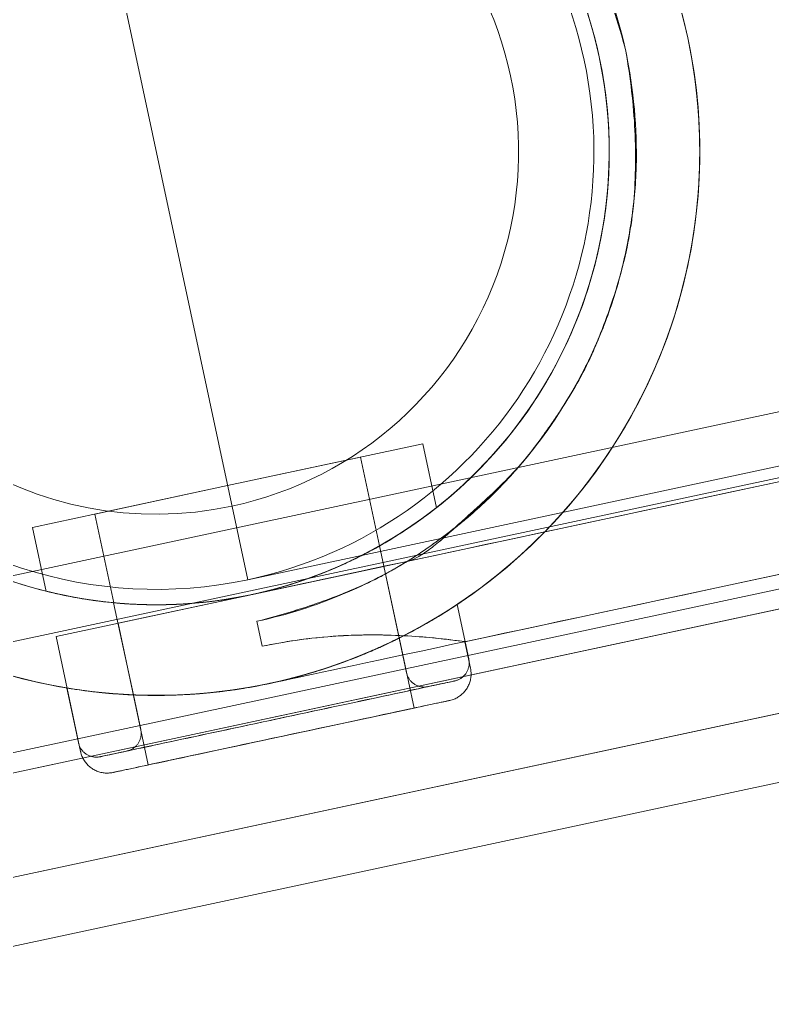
# Model space of a CAD drawing. Header units: metres. Extents: x 1753726 to 1755216, y 5920592 to 5921703.
# Drawn here: x 1754602.6788 to 1754602.7204, y 5921260.8697 to 5921260.9246 of the extents above; entities that cross this region are included whole.
import ezdxf

# ---------------------------------------------------------------- set-up
doc = ezdxf.new("R2010")
doc.units = ezdxf.units.M
doc.linetypes.add('HIDDEN2', pattern=[4.7625, 3.175, -1.5875])
for name, color, linetype, lineweight in [('A-FLOR-____-OTLN', 9, 'Continuous', 9), ('A-FLOR-HRAL-OTLN', 2, 'Continuous', 9), ('A-WALL-____-OTLN', 2, 'Continuous', 9), ('P-PIPE-____-OTLN', 6, 'HIDDEN2', 18), ('S-BEAM-____-OTLN', 7, 'Continuous', 9), ('S-FNDN-____-OTLN', 7, 'Continuous', 9)]:
    doc.layers.add(name, color=color, linetype=linetype, lineweight=lineweight)

# ---------------------------------------------------------------- blocks, each defined once
blk = doc.blocks.new('308492-ARUP-TUTB-MOD-0001_rvt-1-X-ARUP-GL-HERNE_BAY_ALIGNMENT')
at = {"layer": 'P-PIPE-____-OTLN'}
for major_axis, start_param, end_param in [((-0.219919, 1.026711), 1.612406, 4.753999), ((-0.27228, 1.271166), 3.141593, 4.712389)]:
    blk.add_ellipse((1754602.607522, 5921260.86782), major_axis=major_axis, ratio=0.008918, start_param=start_param, end_param=end_param, dxfattribs=at)
blk = doc.blocks.new('308492-ARUP-STTW-MOD-0400_rvt-1-X-ARUP-GL-HERNE_BAY_ALIGNMENT')
at = {"layer": 'A-FLOR-____-OTLN'}
blk.add_arc((1754604.816989, 5921261.341365), 3.35, 180, 0, dxfattribs=at)
blk.add_arc((1754604.816989, 5921261.341365), 3.35, 180, 0, dxfattribs=at)
at = {"layer": 'S-BEAM-____-OTLN'}
for radius in [3.38, 3.38, 3.08, 3.08]:
    blk.add_arc((1754604.816989, 5921261.341365), radius, 180, 0, dxfattribs=at)
at = {"layer": 'S-FNDN-____-OTLN'}
for radius, start, end in [(4.2, 8.249316, 188.249316), (4.2, 8.249316, 188.249316), (3.2, 8.249316, 188.249316), (3.2, 8.249316, 188.249316), (4.2, 188.249316, 8.249316), (4.2, 188.249316, 8.249316), (3.2, 188.249316, 8.249316), (3.2, 188.249316, 8.249316)]:
    blk.add_arc((1754604.816989, 5921261.341365), radius, start, end, dxfattribs=at)
blk = doc.blocks.new('MH04 BENCHING - MH04 BENCHING-4536281-X-ARUP-GL-HERNE_BAY_ALIGNMENT')
at = {"layer": 'A-FLOR-____-OTLN'}
blk.add_arc((170.132207, 144.83201), 2.25, 180, 0, dxfattribs=at)
blk = doc.blocks.new('Railing - CB10-TopMount-Start-4761674-X-ARUP-GL-HERNE_BAY_ALIGNMENT')
at = {"layer": 'A-FLOR-HRAL-OTLN'}
for p, q in [((-0.0375, 0.063), (-0.0375, -0.063)), ((-0.0375, -0.063), (-0.0375, 0.063)), ((-0.025, 0.011), (-0.031499, 0.011)), ((-0.027911, 0.011016), (-0.030979, 0.011016)), ((-0.025, -0.008789), (-0.025, 0.011)), ((-0.025, -0.008789), (-0.025, 0.011)), ((-0.018843, 0.011016), (-0.022452, 0.011016)), ((-0.018843, 0), (-0.018843, 0.011016)), ((-0.025, 0.0075), (-0.032995, 0.0075)), ((-0.032995, 0.0075), (-0.032995, -0.0075)), ((-0.032995, 0.0075), (-0.032995, -0.0075)), ((-0.02905, 0.0075), (-0.031006, 0.0075)), ((-0.023848, 0.0075), (-0.029047, 0.0075)), ((-0.025, -0.0075), (-0.025, 0.0075)), ((-0.025, -0.0075), (-0.025, 0.0075)), ((-0.018843, 0.0075), (-0.023852, 0.0075)), ((-0.018843, 0), (-0.018843, 0.0075)), ((-0.018843, -0.0075), (-0.018843, 0)), ((-0.018843, -0.011016), (-0.018843, 0)), ((-0.027911, -0.00001), (-0.0265, -0.00001)), ((-0.027911, -0.00001), (-0.0265, -0.00001)), ((-0.0265, -0.00001), (-0.027911, -0.00001)), ((-0.027911, -0.00001), (-0.0265, -0.00001)), ((-0.032995, -0.0075), (-0.03, -0.0075)), ((-0.031006, -0.0075), (-0.02905, -0.0075)), ((-0.03, -0.0075), (-0.025417, -0.0075)), ((-0.029047, -0.0075), (-0.023848, -0.0075)), ((-0.025417, -0.0075), (-0.025, -0.0075)), ((-0.023852, -0.0075), (-0.018843, -0.0075)), ((-0.025, -0.008789), (-0.025, -0.055003)), ((-0.031499, -0.011), (-0.03, -0.011)), ((-0.030979, -0.011016), (-0.027911, -0.011016)), ((-0.03, -0.011), (-0.03, -0.051503)), ((-0.022452, -0.011016), (-0.018843, -0.011016))]:
    blk.add_line(p, q, dxfattribs=at)
at = {"layer": 'A-FLOR-HRAL-OTLN', "flags": 128}
for points in [[(-0.026459, 0.01414), (-0.027003, 0.01307), (-0.027504, 0.01198), (-0.027961, 0.010871), (-0.028374, 0.009744), (-0.02874, 0.008601), (-0.029061, 0.007445), (-0.029336, 0.006277), (-0.029563, 0.005099), (-0.029744, 0.003913), (-0.029876, 0.00272), (-0.029961, 0.001523), (-0.029998, 0.000324), (-0.029987, -0.000876), (-0.029928, -0.002074), (-0.029821, -0.00327), (-0.029667, -0.00446), (-0.029465, -0.005642), (-0.029215, -0.006816), (-0.028919, -0.007979), (-0.028577, -0.009129), (-0.028189, -0.010264), (-0.027756, -0.011384), (-0.027279, -0.012484), (-0.026758, -0.013565), (-0.026194, -0.014624), (-0.025588, -0.01566), (-0.024942, -0.016671), (-0.024255, -0.017655), (-0.023529, -0.018611), (-0.022766, -0.019537), (-0.021967, -0.020432), (-0.021132, -0.021294), (-0.020264, -0.022122), (-0.019363, -0.022914), (-0.018431, -0.02367), (-0.01747, -0.024389), (-0.016481, -0.025068), (-0.015465, -0.025707), (-0.014425, -0.026305), (-0.013361, -0.02686), (-0.012276, -0.027373), (-0.011172, -0.027842), (-0.01005, -0.028267), (-0.008911, -0.028646), (-0.007759, -0.028979), (-0.006594, -0.029266), (-0.005418, -0.029507), (-0.004234, -0.0297), (-0.003043, -0.029845), (-0.001847, -0.029943), (-0.000648, -0.029993), (0, -0.03)], [(-0.026459, 0.01414), (-0.027003, 0.01307), (-0.027504, 0.01198), (-0.027961, 0.010871), (-0.028374, 0.009744), (-0.02874, 0.008601), (-0.029061, 0.007445), (-0.029336, 0.006277), (-0.029563, 0.005099), (-0.029744, 0.003913), (-0.029876, 0.00272), (-0.029961, 0.001523), (-0.029998, 0.000324), (-0.029987, -0.000876), (-0.029928, -0.002074), (-0.029821, -0.00327), (-0.029667, -0.00446), (-0.029465, -0.005642), (-0.029215, -0.006816), (-0.028919, -0.007979), (-0.028577, -0.009129), (-0.028189, -0.010264), (-0.027756, -0.011384), (-0.027279, -0.012484), (-0.026758, -0.013565), (-0.026194, -0.014624), (-0.025588, -0.01566), (-0.024942, -0.016671), (-0.024255, -0.017655), (-0.023529, -0.018611), (-0.022766, -0.019537), (-0.021967, -0.020432), (-0.021132, -0.021294), (-0.020264, -0.022122), (-0.019363, -0.022914), (-0.018431, -0.02367), (-0.01747, -0.024389), (-0.016481, -0.025068), (-0.015465, -0.025707), (-0.014425, -0.026305), (-0.013361, -0.02686), (-0.012276, -0.027373), (-0.011172, -0.027842), (-0.01005, -0.028267), (-0.008911, -0.028646), (-0.007759, -0.028979), (-0.006594, -0.029266), (-0.005418, -0.029507), (-0.004234, -0.0297), (-0.003043, -0.029845), (-0.001847, -0.029943), (-0.000648, -0.029993), (0, -0.03)], [(0, -0.03), (-0.0012, -0.029976), (-0.002397, -0.029904), (-0.003591, -0.029784), (-0.00478, -0.029617), (-0.00596, -0.029402), (-0.007131, -0.02914), (-0.008291, -0.028832), (-0.009437, -0.028477), (-0.010568, -0.028077), (-0.011683, -0.027632), (-0.012778, -0.027143), (-0.013853, -0.02661), (-0.014906, -0.026035), (-0.015936, -0.025418), (-0.016939, -0.02476), (-0.017916, -0.024063), (-0.018864, -0.023327), (-0.019782, -0.022554), (-0.020668, -0.021745), (-0.021521, -0.020901), (-0.022339, -0.020024), (-0.023122, -0.019115), (-0.023868, -0.018175), (-0.024576, -0.017206), (-0.025244, -0.016209), (-0.025872, -0.015187), (-0.026459, -0.01414), (-0.027003, -0.01307), (-0.027504, -0.01198), (-0.027961, -0.010871), (-0.028374, -0.009744), (-0.02874, -0.008601), (-0.029061, -0.007445), (-0.029336, -0.006277), (-0.029563, -0.005099), (-0.029744, -0.003913), (-0.029876, -0.00272), (-0.029961, -0.001523), (-0.029998, -0.000324), (-0.029987, 0.000876), (-0.029928, 0.002074), (-0.029821, 0.00327), (-0.029667, 0.00446), (-0.029465, 0.005642), (-0.029215, 0.006816), (-0.028919, 0.007979), (-0.028577, 0.009129), (-0.028189, 0.010264), (-0.027756, 0.011384), (-0.027279, 0.012484), (-0.026758, 0.013565)], [(0, -0.03), (0.0012, -0.029976)], [(0, -0.03), (0.0012, -0.029976)], [(0.001847, -0.029943), (0.000648, -0.029993), (0, -0.03)], [(0, -0.025), (-0.001, -0.02498), (-0.001998, -0.02492), (-0.002993, -0.02482), (-0.003983, -0.024681), (-0.004967, -0.024502), (-0.005943, -0.024283), (-0.006909, -0.024026), (-0.007864, -0.023731), (-0.008807, -0.023397), (-0.009735, -0.023027), (-0.010648, -0.022619), (-0.011544, -0.022175), (-0.012422, -0.021695), (-0.01328, -0.021181), (-0.014116, -0.020633), (-0.01493, -0.020052), (-0.01572, -0.019439), (-0.016485, -0.018795), (-0.017223, -0.018121), (-0.017934, -0.017418), (-0.018616, -0.016687), (-0.019268, -0.015929), (-0.01989, -0.015146), (-0.02048, -0.014338), (-0.021037, -0.013508), (-0.02156, -0.012656), (-0.022049, -0.011783), (-0.022503, -0.010892), (-0.02292, -0.009983), (-0.023301, -0.009059), (-0.023645, -0.00812), (-0.02395, -0.007168), (-0.024218, -0.006204), (-0.024447, -0.005231), (-0.024636, -0.004249), (-0.024786, -0.003261), (-0.024897, -0.002267), (-0.024968, -0.001269), (-0.024999, -0.00027), (-0.024989, 0.00073), (-0.02494, 0.001729), (-0.024851, 0.002725), (-0.024722, 0.003716), (-0.024554, 0.004702), (-0.024346, 0.00568), (-0.0241, 0.006649), (-0.023814, 0.007608), (-0.023491, 0.008554), (-0.02313, 0.009486), (-0.022732, 0.010404), (-0.022298, 0.011304), (-0.021828, 0.012187), (-0.021324, 0.01305)], [(-0.02156, 0.012656), (-0.022049, 0.011783), (-0.022503, 0.010892), (-0.02292, 0.009983), (-0.023301, 0.009059), (-0.023645, 0.00812), (-0.02395, 0.007168), (-0.024218, 0.006204), (-0.024447, 0.005231), (-0.024636, 0.004249), (-0.024786, 0.003261), (-0.024897, 0.002267), (-0.024968, 0.001269), (-0.024999, 0.00027), (-0.024989, -0.00073), (-0.02494, -0.001729), (-0.024851, -0.002725), (-0.024722, -0.003716), (-0.024554, -0.004702), (-0.024346, -0.00568), (-0.0241, -0.006649), (-0.023814, -0.007608), (-0.023491, -0.008554), (-0.02313, -0.009486), (-0.022732, -0.010404), (-0.022298, -0.011304), (-0.021828, -0.012187), (-0.021324, -0.01305), (-0.020785, -0.013892), (-0.020212, -0.014713), (-0.019608, -0.015509), (-0.018972, -0.016281), (-0.018306, -0.017026), (-0.01761, -0.017745), (-0.016887, -0.018435), (-0.016136, -0.019095), (-0.015359, -0.019725), (-0.014558, -0.020324), (-0.013734, -0.02089), (-0.012888, -0.021422), (-0.012021, -0.02192), (-0.011134, -0.022384), (-0.01023, -0.022811), (-0.00931, -0.023202), (-0.008375, -0.023556), (-0.007426, -0.023872), (-0.006465, -0.024149), (-0.005495, -0.024389), (-0.004515, -0.024589), (-0.003528, -0.02475), (-0.002535, -0.024871), (-0.001539, -0.024953), (-0.00054, -0.024994), (0, -0.025)], [(0, -0.025), (-0.001, -0.02498), (-0.001998, -0.02492), (-0.002993, -0.02482), (-0.003983, -0.024681), (-0.004967, -0.024502), (-0.005943, -0.024283), (-0.006909, -0.024026), (-0.007864, -0.023731), (-0.008807, -0.023397), (-0.009735, -0.023027), (-0.010648, -0.022619), (-0.011544, -0.022175), (-0.012422, -0.021695), (-0.01328, -0.021181), (-0.014116, -0.020633), (-0.01493, -0.020052), (-0.01572, -0.019439), (-0.016485, -0.018795), (-0.017223, -0.018121), (-0.017934, -0.017418), (-0.018616, -0.016687), (-0.019268, -0.015929), (-0.01989, -0.015146), (-0.02048, -0.014338), (-0.021037, -0.013508), (-0.02156, -0.012656), (-0.022049, -0.011783), (-0.022503, -0.010892), (-0.02292, -0.009983), (-0.023301, -0.009059), (-0.023645, -0.00812), (-0.02395, -0.007168), (-0.024218, -0.006204), (-0.024447, -0.005231), (-0.024636, -0.004249), (-0.024786, -0.003261), (-0.024897, -0.002267), (-0.024968, -0.001269), (-0.024999, -0.00027), (-0.024989, 0.00073), (-0.02494, 0.001729), (-0.024851, 0.002725), (-0.024722, 0.003716), (-0.024554, 0.004702), (-0.024346, 0.00568), (-0.0241, 0.006649), (-0.023814, 0.007608), (-0.023491, 0.008554), (-0.02313, 0.009486), (-0.022732, 0.010404), (-0.022298, 0.011304), (-0.021828, 0.012187), (-0.021324, 0.01305)], [(0.002535, -0.024871), (0.001539, -0.024953), (0.00054, -0.024994), (0, -0.025)], [(0, -0.025), (0.001, -0.02498), (0.001998, -0.02492), (0.002993, -0.02482)], [(0.002535, -0.024871), (0.001539, -0.024953), (0.00054, -0.024994), (0, -0.025)], [(-0.032995, 0.009504), (-0.032994, 0.009564), (-0.03299, 0.009624), (-0.032985, 0.009683), (-0.032976, 0.009742), (-0.032965, 0.009801), (-0.032952, 0.00986), (-0.032937, 0.009917), (-0.032919, 0.009975), (-0.032899, 0.010031), (-0.032877, 0.010087), (-0.032853, 0.010141), (-0.032826, 0.010195), (-0.032798, 0.010247), (-0.032767, 0.010299), (-0.032734, 0.010349), (-0.032699, 0.010397), (-0.032663, 0.010445), (-0.032624, 0.01049), (-0.032584, 0.010535), (-0.032542, 0.010577), (-0.032498, 0.010618), (-0.032452, 0.010657), (-0.032406, 0.010694), (-0.032357, 0.01073), (-0.032308, 0.010763), (-0.032257, 0.010794), (-0.032204, 0.010823), (-0.032151, 0.010851), (-0.032097, 0.010876), (-0.032041, 0.010898), (-0.031985, 0.010919), (-0.031928, 0.010937), (-0.031871, 0.010953), (-0.031812, 0.010967), (-0.031754, 0.010978), (-0.031694, 0.010987), (-0.031635, 0.010994), (-0.031575, 0.010998), (-0.031515, 0.011), (-0.031499, 0.011)], [(-0.032, 0.009996), (-0.031999, 0.010036), (-0.031997, 0.010077), (-0.031993, 0.010118), (-0.031987, 0.010158), (-0.03198, 0.010198), (-0.031971, 0.010238), (-0.03196, 0.010278), (-0.031948, 0.010317), (-0.031935, 0.010355), (-0.031919, 0.010393), (-0.031903, 0.01043), (-0.031885, 0.010467), (-0.031865, 0.010503), (-0.031844, 0.010538), (-0.031822, 0.010572), (-0.031798, 0.010605), (-0.031773, 0.010637), (-0.031747, 0.010669), (-0.031719, 0.010699), (-0.03169, 0.010728), (-0.031661, 0.010756), (-0.03163, 0.010782), (-0.031598, 0.010808), (-0.031565, 0.010832), (-0.031531, 0.010855), (-0.031496, 0.010876), (-0.03146, 0.010896), (-0.031424, 0.010914), (-0.031387, 0.010931), (-0.031349, 0.010947), (-0.031311, 0.010961), (-0.031272, 0.010974), (-0.031233, 0.010984), (-0.031193, 0.010994), (-0.031153, 0.011002), (-0.031112, 0.011008), (-0.031072, 0.011012), (-0.031031, 0.011015), (-0.03099, 0.011016)], [(-0.032, 0), (-0.032, 0.0004), (-0.032, 0.000799), (-0.032, 0.001197), (-0.032, 0.001592), (-0.032, 0.001986), (-0.032, 0.002376), (-0.032, 0.002762), (-0.032, 0.003144), (-0.032, 0.003521), (-0.032, 0.003892), (-0.032, 0.004258), (-0.032, 0.004616), (-0.032, 0.004967), (-0.032, 0.00531), (-0.032, 0.005644), (-0.032, 0.005969), (-0.032, 0.006285), (-0.032, 0.006591), (-0.032, 0.006886), (-0.032, 0.00717), (-0.032, 0.007443), (-0.032, 0.007704), (-0.032, 0.007952), (-0.032, 0.008188), (-0.032, 0.008411), (-0.032, 0.00862), (-0.032, 0.008816), (-0.032, 0.008997), (-0.032, 0.009164), (-0.032, 0.009316), (-0.032, 0.009454), (-0.032, 0.009576), (-0.032, 0.009683), (-0.032, 0.009774), (-0.032, 0.00985), (-0.032, 0.00991), (-0.032, 0.009954), (-0.032, 0.009983), (-0.032, 0.009995)], [(-0.032, 0.009988), (-0.032, 0.009964), (-0.032, 0.009924), (-0.032, 0.009868), (-0.032, 0.009796), (-0.032, 0.009709), (-0.032, 0.009606), (-0.032, 0.009488), (-0.032, 0.009355), (-0.032, 0.009207), (-0.032, 0.009044), (-0.032, 0.008866), (-0.032, 0.008674), (-0.032, 0.008469), (-0.032, 0.00825), (-0.032, 0.008017), (-0.032, 0.007772), (-0.032, 0.007515), (-0.032, 0.007245), (-0.032, 0.006964), (-0.032, 0.006672), (-0.032, 0.006369), (-0.032, 0.006056), (-0.032, 0.005733), (-0.032, 0.005401), (-0.032, 0.00506), (-0.032, 0.004711), (-0.032, 0.004355), (-0.032, 0.003992), (-0.032, 0.003622), (-0.032, 0.003247), (-0.032, 0.002866), (-0.032, 0.002481), (-0.032, 0.002091), (-0.032, 0.001699), (-0.032, 0.001304), (-0.032, 0.000906), (-0.032, 0.000508), (-0.032, 0.000108), (-0.032, 0)], [(-0.032995, -0.009496), (-0.032995, -0.009474), (-0.032995, -0.009436), (-0.032995, -0.009383), (-0.032995, -0.009315), (-0.032995, -0.009232), (-0.032995, -0.009134), (-0.032995, -0.009022), (-0.032995, -0.008895), (-0.032995, -0.008754), (-0.032995, -0.008599), (-0.032995, -0.00843), (-0.032995, -0.008248), (-0.032995, -0.008052), (-0.032995, -0.007844), (-0.032995, -0.007623), (-0.032995, -0.00739), (-0.032995, -0.007145), (-0.032995, -0.006889), (-0.032995, -0.006621), (-0.032995, -0.006344), (-0.032995, -0.006055), (-0.032995, -0.005758), (-0.032995, -0.005451), (-0.032995, -0.005135), (-0.032995, -0.004811), (-0.032995, -0.004479), (-0.032995, -0.004141), (-0.032995, -0.003795), (-0.032995, -0.003444), (-0.032995, -0.003087), (-0.032995, -0.002725), (-0.032995, -0.002359), (-0.032995, -0.001989), (-0.032995, -0.001615), (-0.032995, -0.00124), (-0.032995, -0.000862), (-0.032995, -0.000483), (-0.032995, -0.000103), (-0.032995, 0.000278), (-0.032995, 0.000657), (-0.032995, 0.001036), (-0.032995, 0.001413), (-0.032995, 0.001787), (-0.032995, 0.002159), (-0.032995, 0.002528), (-0.032995, 0.002892), (-0.032995, 0.003252), (-0.032995, 0.003606), (-0.032995, 0.003955), (-0.032995, 0.004297), (-0.032995, 0.004633), (-0.032995, 0.004961), (-0.032995, 0.005281), (-0.032995, 0.005593), (-0.032995, 0.005896), (-0.032995, 0.006189), (-0.032995, 0.006473), (-0.032995, 0.006746), (-0.032995, 0.007008), (-0.032995, 0.007259), (-0.032995, 0.007499), (-0.032995, 0.007726), (-0.032995, 0.007941), (-0.032995, 0.008144), (-0.032995, 0.008333), (-0.032995, 0.008509), (-0.032995, 0.008672), (-0.032995, 0.00882), (-0.032995, 0.008955), (-0.032995, 0.009075), (-0.032995, 0.009181), (-0.032995, 0.009272), (-0.032995, 0.009348), (-0.032995, 0.009409), (-0.032995, 0.009455), (-0.032995, 0.009486), (-0.032995, 0.009502)], [(-0.032995, 0.009496), (-0.032995, 0.009474), (-0.032995, 0.009436), (-0.032995, 0.009383), (-0.032995, 0.009315), (-0.032995, 0.009232), (-0.032995, 0.009134), (-0.032995, 0.009022), (-0.032995, 0.008895), (-0.032995, 0.008754), (-0.032995, 0.008599), (-0.032995, 0.00843), (-0.032995, 0.008248), (-0.032995, 0.008052), (-0.032995, 0.007844), (-0.032995, 0.007623), (-0.032995, 0.00739), (-0.032995, 0.007145), (-0.032995, 0.006889), (-0.032995, 0.006621), (-0.032995, 0.006344), (-0.032995, 0.006055), (-0.032995, 0.005758), (-0.032995, 0.005451), (-0.032995, 0.005135), (-0.032995, 0.004811), (-0.032995, 0.004479), (-0.032995, 0.004141), (-0.032995, 0.003795), (-0.032995, 0.003444), (-0.032995, 0.003087), (-0.032995, 0.002725), (-0.032995, 0.002359), (-0.032995, 0.001989), (-0.032995, 0.001615), (-0.032995, 0.00124), (-0.032995, 0.000862), (-0.032995, 0.000483), (-0.032995, 0.000103), (-0.032995, -0.000278), (-0.032995, -0.000657), (-0.032995, -0.001036), (-0.032995, -0.001413), (-0.032995, -0.001787), (-0.032995, -0.002159), (-0.032995, -0.002528), (-0.032995, -0.002892), (-0.032995, -0.003252), (-0.032995, -0.003606), (-0.032995, -0.003955), (-0.032995, -0.004297), (-0.032995, -0.004633), (-0.032995, -0.004961), (-0.032995, -0.005281), (-0.032995, -0.005593), (-0.032995, -0.005896), (-0.032995, -0.006189), (-0.032995, -0.006473), (-0.032995, -0.006746), (-0.032995, -0.007008), (-0.032995, -0.007259), (-0.032995, -0.007499), (-0.032995, -0.007726), (-0.032995, -0.007941), (-0.032995, -0.008144), (-0.032995, -0.008333), (-0.032995, -0.008509), (-0.032995, -0.008672), (-0.032995, -0.00882), (-0.032995, -0.008955), (-0.032995, -0.009075), (-0.032995, -0.009181), (-0.032995, -0.009272), (-0.032995, -0.009348), (-0.032995, -0.009409), (-0.032995, -0.009455), (-0.032995, -0.009486), (-0.032995, -0.009502)], [(-0.031006, 0.0075), (-0.031045, 0.007501), (-0.031085, 0.007503), (-0.031125, 0.007507), (-0.031164, 0.007513), (-0.031203, 0.00752), (-0.031242, 0.007529), (-0.03128, 0.007539), (-0.031318, 0.00755), (-0.031356, 0.007564), (-0.031393, 0.007579), (-0.031429, 0.007595), (-0.031465, 0.007612), (-0.0315, 0.007631), (-0.031534, 0.007652), (-0.031567, 0.007674), (-0.031599, 0.007697), (-0.031631, 0.007721), (-0.031661, 0.007747), (-0.031691, 0.007774), (-0.031719, 0.007802), (-0.031746, 0.007831), (-0.031772, 0.007861), (-0.031797, 0.007892), (-0.03182, 0.007924), (-0.031842, 0.007957), (-0.031863, 0.007991), (-0.031883, 0.008026), (-0.031901, 0.008061), (-0.031917, 0.008097), (-0.031932, 0.008134), (-0.031946, 0.008171), (-0.031958, 0.008209), (-0.031969, 0.008248), (-0.031978, 0.008286), (-0.031986, 0.008325), (-0.031992, 0.008365), (-0.031996, 0.008404), (-0.031999, 0.008444), (-0.032, 0.008484)], [(-0.032, -0.009988), (-0.032, -0.009964), (-0.032, -0.009924), (-0.032, -0.009868), (-0.032, -0.009796), (-0.032, -0.009709), (-0.032, -0.009606), (-0.032, -0.009488), (-0.032, -0.009355), (-0.032, -0.009207), (-0.032, -0.009044), (-0.032, -0.008866), (-0.032, -0.008674), (-0.032, -0.008469), (-0.032, -0.00825), (-0.032, -0.008017), (-0.032, -0.007772), (-0.032, -0.007515), (-0.032, -0.007245), (-0.032, -0.006964), (-0.032, -0.006672), (-0.032, -0.006369), (-0.032, -0.006056), (-0.032, -0.005733), (-0.032, -0.005401), (-0.032, -0.00506), (-0.032, -0.004711), (-0.032, -0.004355), (-0.032, -0.003992), (-0.032, -0.003622), (-0.032, -0.003247), (-0.032, -0.002866), (-0.032, -0.002481), (-0.032, -0.002091), (-0.032, -0.001699), (-0.032, -0.001304), (-0.032, -0.000906), (-0.032, -0.000508), (-0.032, -0.000108), (-0.032, 0)], [(-0.032, 0), (-0.032, -0.0004), (-0.032, -0.000799), (-0.032, -0.001197), (-0.032, -0.001592), (-0.032, -0.001986), (-0.032, -0.002376), (-0.032, -0.002762), (-0.032, -0.003144), (-0.032, -0.003521), (-0.032, -0.003892), (-0.032, -0.004258), (-0.032, -0.004616), (-0.032, -0.004967), (-0.032, -0.00531), (-0.032, -0.005644), (-0.032, -0.005969), (-0.032, -0.006285), (-0.032, -0.006591), (-0.032, -0.006886), (-0.032, -0.00717), (-0.032, -0.007443), (-0.032, -0.007704), (-0.032, -0.007952), (-0.032, -0.008188), (-0.032, -0.008411), (-0.032, -0.00862), (-0.032, -0.008816), (-0.032, -0.008997), (-0.032, -0.009164), (-0.032, -0.009316), (-0.032, -0.009454), (-0.032, -0.009576), (-0.032, -0.009683), (-0.032, -0.009774), (-0.032, -0.00985), (-0.032, -0.00991), (-0.032, -0.009954), (-0.032, -0.009983), (-0.032, -0.009995)], [(-0.03, 0), (-0.03, -0.000025), (-0.03, -0.000099), (-0.03, -0.000223), (-0.03, -0.000396), (-0.03, -0.000618), (-0.03, -0.000889), (-0.03, -0.001207), (-0.03, -0.001574), (-0.03, -0.001987), (-0.03, -0.002447), (-0.03, -0.002953), (-0.03, -0.003503), (-0.03, -0.004098), (-0.03, -0.004735), (-0.03, -0.005415), (-0.03, -0.006135), (-0.03, -0.006895), (-0.03, -0.007694), (-0.03, -0.00853), (-0.03, -0.009402), (-0.03, -0.010309), (-0.03, -0.011248), (-0.03, -0.01222), (-0.03, -0.013221), (-0.03, -0.014251), (-0.03, -0.015307), (-0.03, -0.016389), (-0.03, -0.017494), (-0.03, -0.01862), (-0.03, -0.019767), (-0.03, -0.020931), (-0.03, -0.022112), (-0.03, -0.023307), (-0.03, -0.024514), (-0.03, -0.025731), (-0.03, -0.026957), (-0.03, -0.028189), (-0.03, -0.029426)], [(-0.025, 0), (-0.025, -0.000025), (-0.025, -0.000099), (-0.025, -0.000223), (-0.025, -0.000396), (-0.025, -0.000618), (-0.025, -0.000889), (-0.025, -0.001207), (-0.025, -0.001574), (-0.025, -0.001987), (-0.025, -0.002447), (-0.025, -0.002953), (-0.025, -0.003503), (-0.025, -0.004098), (-0.025, -0.004735), (-0.025, -0.005415), (-0.025, -0.006135), (-0.025, -0.006895), (-0.025, -0.007694), (-0.025, -0.00853), (-0.025, -0.009402), (-0.025, -0.010309), (-0.025, -0.011248), (-0.025, -0.01222), (-0.025, -0.013221), (-0.025, -0.014251), (-0.025, -0.015307), (-0.025, -0.016389), (-0.025, -0.017494), (-0.025, -0.01862), (-0.025, -0.019767), (-0.025, -0.020931), (-0.025, -0.022112), (-0.025, -0.023307), (-0.025, -0.024514), (-0.025, -0.025731), (-0.025, -0.026957), (-0.025, -0.028189), (-0.025, -0.029426)], [(-0.032, -0.008494), (-0.031999, -0.008455), (-0.031997, -0.008415), (-0.031993, -0.008375), (-0.031987, -0.008336), (-0.03198, -0.008297), (-0.031971, -0.008258), (-0.031961, -0.00822), (-0.03195, -0.008182), (-0.031936, -0.008144), (-0.031921, -0.008107), (-0.031905, -0.008071), (-0.031888, -0.008035), (-0.031869, -0.008), (-0.031848, -0.007966), (-0.031826, -0.007933), (-0.031803, -0.007901), (-0.031779, -0.007869), (-0.031753, -0.007839), (-0.031726, -0.007809), (-0.031698, -0.007781), (-0.031669, -0.007754), (-0.031639, -0.007728), (-0.031608, -0.007703), (-0.031576, -0.00768), (-0.031543, -0.007658), (-0.031509, -0.007637), (-0.031474, -0.007617), (-0.031439, -0.007599), (-0.031403, -0.007583), (-0.031366, -0.007568), (-0.031329, -0.007554), (-0.031291, -0.007542), (-0.031252, -0.007531), (-0.031214, -0.007522), (-0.031175, -0.007514), (-0.031135, -0.007508), (-0.031096, -0.007504), (-0.031056, -0.007501), (-0.031016, -0.0075)], [(-0.031499, -0.011), (-0.031559, -0.010999), (-0.031619, -0.010995), (-0.031678, -0.010989), (-0.031738, -0.010981), (-0.031796, -0.01097), (-0.031855, -0.010957), (-0.031913, -0.010942), (-0.03197, -0.010924), (-0.032026, -0.010904), (-0.032082, -0.010882), (-0.032136, -0.010858), (-0.03219, -0.010831), (-0.032243, -0.010802), (-0.032294, -0.010771), (-0.032344, -0.010739), (-0.032393, -0.010704), (-0.03244, -0.010667), (-0.032486, -0.010629), (-0.03253, -0.010588), (-0.032572, -0.010546), (-0.032613, -0.010503), (-0.032652, -0.010457), (-0.032689, -0.01041), (-0.032725, -0.010362), (-0.032758, -0.010312), (-0.032789, -0.010261), (-0.032819, -0.010209), (-0.032846, -0.010156), (-0.032871, -0.010101), (-0.032894, -0.010046), (-0.032914, -0.00999), (-0.032932, -0.009933), (-0.032948, -0.009875), (-0.032962, -0.009817), (-0.032973, -0.009758), (-0.032982, -0.009699), (-0.032989, -0.00964), (-0.032993, -0.00958), (-0.032995, -0.00952), (-0.032995, -0.009504)], [(-0.030979, -0.011016), (-0.03102, -0.011016), (-0.031061, -0.011013), (-0.031101, -0.011009), (-0.031142, -0.011003), (-0.031182, -0.010996), (-0.031222, -0.010987), (-0.031261, -0.010977), (-0.0313, -0.010965), (-0.031339, -0.010951), (-0.031377, -0.010936), (-0.031414, -0.010919), (-0.031451, -0.010901), (-0.031486, -0.010881), (-0.031521, -0.01086), (-0.031556, -0.010838), (-0.031589, -0.010814), (-0.031621, -0.010789), (-0.031652, -0.010763), (-0.031682, -0.010735), (-0.031711, -0.010707), (-0.031739, -0.010677), (-0.031766, -0.010646), (-0.031791, -0.010614), (-0.031815, -0.010581), (-0.031838, -0.010547), (-0.03186, -0.010512), (-0.03188, -0.010477), (-0.031898, -0.01044), (-0.031915, -0.010403), (-0.031931, -0.010365), (-0.031945, -0.010327), (-0.031957, -0.010288), (-0.031968, -0.010249), (-0.031977, -0.010209), (-0.031985, -0.010169), (-0.031991, -0.010129), (-0.031996, -0.010088), (-0.031999, -0.010047), (-0.032, -0.010007)]]:
    blk.add_lwpolyline(points, dxfattribs=at)
at = {"layer": 'A-FLOR-HRAL-OTLN'}
for start, end in [(0, 180), (0, 180), (180, 0), (180, 0)]:
    blk.add_arc((0, 0), 0.02, start, end, dxfattribs=at)
for major_axis, start_param, end_param in [((0, 0.03), 4.712389, 7.853982), ((0, 0.025), 4.712389, 7.853982), ((0.02415, 0), 0, 3.141593), ((0.02415, 0), 0, 3.141593), ((0.02415, 0), 3.141593, 6.283185), ((0.02415, 0), 3.141593, 6.283185), ((0, 0.03), 1.570796, 4.712389), ((0, 0.025), 1.570796, 4.712389)]:
    blk.add_ellipse((0, 0), major_axis=major_axis, ratio=1, start_param=start_param, end_param=end_param, dxfattribs=at)
for points, knots in [([(-0.03, 0), (-0.03, 0.001341), (-0.029826, 0.003855), (-0.029278, 0.006676), (-0.028788, 0.008474), (-0.028436, 0.009579), (-0.028147, 0.010388), (-0.027972, 0.010843), (-0.027908, 0.011007), (-0.027903, 0.01102), (-0.027947, 0.010907), (-0.028075, 0.010576), (-0.028353, 0.009829), (-0.028785, 0.008499), (-0.029245, 0.006785), (-0.029794, 0.004003), (-0.03, 0.001677), (-0.03, 0)], [0, 0, 0, 0, 0.111111, 0.222222, 0.277778, 0.333333, 0.388889, 0.444444, 0.479167, 0.513889, 0.548611, 0.583333, 0.652778, 0.722222, 0.791667, 0.861111, 1, 1, 1, 1]), ([(-0.025, 0), (-0.025, 0.001346), (-0.024789, 0.003871), (-0.024126, 0.006687), (-0.023531, 0.008475), (-0.023172, 0.009395), (-0.022926, 0.009973), (-0.022702, 0.010476), (-0.022527, 0.010842), (-0.022447, 0.011005), (-0.022441, 0.011018), (-0.022496, 0.010905), (-0.022615, 0.010658), (-0.022796, 0.010268), (-0.023016, 0.009766), (-0.023259, 0.009175), (-0.023626, 0.008204), (-0.024087, 0.00679), (-0.024751, 0.004018), (-0.025, 0.001683), (-0.025, 0)], [0, 0, 0, 0, 0.111111, 0.222222, 0.277778, 0.333333, 0.361111, 0.388889, 0.444444, 0.479167, 0.513889, 0.548611, 0.583333, 0.618056, 0.652778, 0.6875, 0.722222, 0.791667, 0.861111, 1, 1, 1, 1]), ([(-0.029047, 0.0075), (-0.029051, 0.007485), (-0.029145, 0.007142), (-0.029402, 0.005988), (-0.029613, 0.004858), (-0.029806, 0.003509), (-0.029927, 0.002206), (-0.029981, 0.001151), (-0.030009, 0.000057), (-0.029988, -0.00121), (-0.029897, -0.002584), (-0.029769, -0.003777), (-0.029612, -0.004847), (-0.029443, -0.005776), (-0.029285, -0.006522), (-0.029153, -0.007085), (-0.02907, -0.007411), (-0.029049, -0.007494), (-0.029047, -0.0075)], [-1, -1, -1, -1, -0.861111, -0.791667, -0.722222, -0.652778, -0.583333, -0.548611, -0.513889, -0.444444, -0.388889, -0.333333, -0.277778, -0.222222, -0.166667, -0.111111, -0.055556, 0, 0, 0, 0]), ([(-0.029047, -0.0075), (-0.029051, -0.007485), (-0.029145, -0.007142), (-0.029402, -0.005991), (-0.029613, -0.00486), (-0.029806, -0.003509), (-0.029927, -0.002207), (-0.029981, -0.001153), (-0.030009, -0.00006), (-0.029988, 0.001208), (-0.029897, 0.002583), (-0.029769, 0.003777), (-0.029612, 0.004845), (-0.029443, 0.005773), (-0.029285, 0.00652), (-0.029153, 0.007085), (-0.02907, 0.007411), (-0.029049, 0.007494), (-0.029047, 0.0075)], [-1, -1, -1, -1, -0.861111, -0.791667, -0.722222, -0.652778, -0.583333, -0.548611, -0.513889, -0.444444, -0.388889, -0.333333, -0.277778, -0.222222, -0.166667, -0.111111, -0.055556, 0, 0, 0, 0]), ([(-0.03, 0), (-0.03, 0.000455), (-0.029979, 0.00134), (-0.029897, 0.002579), (-0.029769, 0.003776), (-0.029611, 0.00485), (-0.029444, 0.005771), (-0.029284, 0.006526), (-0.029155, 0.007076), (-0.029059, 0.007455), (-0.02904, 0.007529), (-0.029066, 0.007427), (-0.029123, 0.007201), (-0.029246, 0.006697), (-0.029443, 0.005785), (-0.029653, 0.004613), (-0.029906, 0.002712), (-0.03, 0.001137), (-0.03, 0)], [0, 0, 0, 0, 0.055556, 0.111111, 0.166667, 0.222222, 0.277778, 0.333333, 0.388889, 0.444444, 0.513889, 0.548611, 0.583333, 0.652778, 0.722222, 0.791667, 0.861111, 1, 1, 1, 1]), ([(-0.023848, -0.0075), (-0.023854, -0.007483), (-0.023967, -0.007141), (-0.024279, -0.005989), (-0.024533, -0.004862), (-0.024767, -0.003512), (-0.024912, -0.002211), (-0.024978, -0.001156), (-0.025011, -0.00006), (-0.024985, 0.00121), (-0.024876, 0.002587), (-0.024721, 0.00378), (-0.024533, 0.004847), (-0.02433, 0.005772), (-0.024138, 0.006519), (-0.023977, 0.007084), (-0.023877, 0.00741), (-0.023851, 0.007493), (-0.023848, 0.0075)], [-1, -1, -1, -1, -0.861111, -0.791667, -0.722222, -0.652778, -0.583333, -0.548611, -0.513889, -0.444444, -0.388889, -0.333333, -0.277778, -0.222222, -0.166667, -0.111111, -0.055556, 0, 0, 0, 0]), ([(-0.023848, 0.0075), (-0.023854, 0.007483), (-0.023967, 0.007141), (-0.02428, 0.005987), (-0.024534, 0.00486), (-0.024767, 0.003512), (-0.024912, 0.002209), (-0.024978, 0.001154), (-0.025011, 0.000058), (-0.024985, -0.001212), (-0.024876, -0.002588), (-0.024721, -0.00378), (-0.024532, -0.004848), (-0.024329, -0.005775), (-0.024138, -0.006521), (-0.023977, -0.007084), (-0.023877, -0.00741), (-0.023851, -0.007493), (-0.023848, -0.0075)], [-1, -1, -1, -1, -0.861111, -0.791667, -0.722222, -0.652778, -0.583333, -0.548611, -0.513889, -0.444444, -0.388889, -0.333333, -0.277778, -0.222222, -0.166667, -0.111111, -0.055556, 0, 0, 0, 0]), ([(-0.025, 0), (-0.025, 0.000455), (-0.024975, 0.001342), (-0.024876, 0.002583), (-0.024722, 0.003777), (-0.024533, 0.004848), (-0.02433, 0.005769), (-0.024137, 0.006524), (-0.02398, 0.007075), (-0.023863, 0.007454), (-0.023839, 0.007528), (-0.023872, 0.007427), (-0.023941, 0.007201), (-0.024091, 0.006695), (-0.024329, 0.005786), (-0.024582, 0.004617), (-0.024886, 0.002717), (-0.025, 0.001138), (-0.025, 0)], [0, 0, 0, 0, 0.055556, 0.111111, 0.166667, 0.222222, 0.277778, 0.333333, 0.388889, 0.444444, 0.513889, 0.548611, 0.583333, 0.652778, 0.722222, 0.791667, 0.861111, 1, 1, 1, 1]), ([(-0.03, 0), (-0.03, -0.001341), (-0.029826, -0.003854), (-0.029277, -0.006681), (-0.028787, -0.008476), (-0.028436, -0.009579), (-0.028147, -0.010389), (-0.027972, -0.010844), (-0.027908, -0.011007), (-0.027903, -0.01102), (-0.027947, -0.010907), (-0.028075, -0.010576), (-0.028352, -0.009829), (-0.028786, -0.008497), (-0.029246, -0.006781), (-0.029794, -0.004003), (-0.03, -0.001677), (-0.03, 0)], [0, 0, 0, 0, 0.111111, 0.222222, 0.277778, 0.333333, 0.388889, 0.444444, 0.479167, 0.513889, 0.548611, 0.583333, 0.652778, 0.722222, 0.791667, 0.861111, 1, 1, 1, 1]), ([(-0.03, 0), (-0.03, -0.000455), (-0.029979, -0.00134), (-0.029897, -0.002579), (-0.029769, -0.003774), (-0.029612, -0.004847), (-0.029444, -0.005769), (-0.029284, -0.006526), (-0.029155, -0.007076), (-0.029059, -0.007454), (-0.02904, -0.007529), (-0.029066, -0.007427), (-0.029123, -0.007202), (-0.029246, -0.006697), (-0.029443, -0.005786), (-0.029653, -0.004616), (-0.029906, -0.002712), (-0.03, -0.001137), (-0.03, 0)], [0, 0, 0, 0, 0.055556, 0.111111, 0.166667, 0.222222, 0.277778, 0.333333, 0.388889, 0.444444, 0.513889, 0.548611, 0.583333, 0.652778, 0.722222, 0.791667, 0.861111, 1, 1, 1, 1]), ([(-0.025, 0), (-0.025, -0.001346), (-0.024789, -0.003871), (-0.024127, -0.006683), (-0.023532, -0.008473), (-0.023172, -0.009394), (-0.022926, -0.009972), (-0.022702, -0.010475), (-0.022527, -0.010841), (-0.022448, -0.011005), (-0.022441, -0.011018), (-0.022496, -0.010906), (-0.022615, -0.010659), (-0.022795, -0.010269), (-0.023016, -0.009766), (-0.023259, -0.009176), (-0.023625, -0.008207), (-0.024086, -0.006794), (-0.024751, -0.004018), (-0.025, -0.001683), (-0.025, 0)], [0, 0, 0, 0, 0.111111, 0.222222, 0.277778, 0.333333, 0.361111, 0.388889, 0.444444, 0.479167, 0.513889, 0.548611, 0.583333, 0.618056, 0.652778, 0.6875, 0.722222, 0.791667, 0.861111, 1, 1, 1, 1]), ([(-0.025, 0), (-0.025, -0.000455), (-0.024975, -0.001342), (-0.024876, -0.002583), (-0.024722, -0.003779), (-0.024532, -0.004851), (-0.02433, -0.005771), (-0.024137, -0.006524), (-0.02398, -0.007075), (-0.023863, -0.007455), (-0.023839, -0.007528), (-0.023872, -0.007426), (-0.023941, -0.007201), (-0.024091, -0.006695), (-0.024329, -0.005785), (-0.024583, -0.004614), (-0.024886, -0.002717), (-0.025, -0.001139), (-0.025, 0)], [0, 0, 0, 0, 0.055556, 0.111111, 0.166667, 0.222222, 0.277778, 0.333333, 0.388889, 0.444444, 0.513889, 0.548611, 0.583333, 0.652778, 0.722222, 0.791667, 0.861111, 1, 1, 1, 1]), ([(-0.027911, -0.00001), (-0.027913, -0.000856), (-0.027986, -0.002494), (-0.028404, -0.005631), (-0.029155, -0.008551), (-0.029839, -0.010573), (-0.03, -0.010995), (-0.03, -0.011)], [0, 0, 0, 0, 0.142857, 0.285714, 0.571429, 0.785714, 1, 1, 1, 1]), ([(-0.03, -0.011), (-0.03, -0.010997), (-0.02993, -0.010813), (-0.029539, -0.009706), (-0.028926, -0.007755), (-0.028408, -0.005372), (-0.028043, -0.003116), (-0.027914, -0.001279), (-0.027911, -0.00001)], [0, 0, 0, 0, 0.142857, 0.285714, 0.571429, 0.678571, 0.785714, 1, 1, 1, 1]), ([(0, -0.0265), (-0.002187, -0.026474), (-0.005375, -0.026102), (-0.008858, -0.025013), (-0.010757, -0.024227), (-0.012121, -0.023582), (-0.013424, -0.022872), (-0.015088, -0.021823), (-0.017787, -0.019806), (-0.020373, -0.017111), (-0.022233, -0.014485), (-0.023058, -0.013096), (-0.023495, -0.012278), (-0.023803, -0.011653), (-0.024099, -0.011017), (-0.024484, -0.010155), (-0.024934, -0.009049), (-0.025322, -0.007903), (-0.025586, -0.006961), (-0.025759, -0.00624), (-0.025909, -0.005506), (-0.026087, -0.004511), (-0.026338, -0.002724), (-0.026458, -0.001116), (-0.0265, -0.00001)], [0, 0, 0, 0, 0.142857, 0.214286, 0.25, 0.285714, 0.321429, 0.357143, 0.428571, 0.571429, 0.642857, 0.678571, 0.696429, 0.714286, 0.732143, 0.75, 0.785714, 0.821429, 0.839286, 0.857143, 0.875, 0.892857, 0.928571, 1, 1, 1, 1]), ([(-0.0265, -0.00001), (-0.026458, -0.001117), (-0.026337, -0.002727), (-0.026086, -0.004515), (-0.025908, -0.005511), (-0.025758, -0.006246), (-0.025585, -0.006967), (-0.02532, -0.007909), (-0.024931, -0.009055), (-0.024482, -0.010161), (-0.024097, -0.011023), (-0.0238, -0.011659), (-0.023492, -0.012284), (-0.023055, -0.013102), (-0.022229, -0.014491), (-0.020369, -0.017117), (-0.017781, -0.01981), (-0.014694, -0.02212), (-0.012565, -0.023373), (-0.010747, -0.024231), (-0.008848, -0.025017), (-0.005365, -0.026104), (-0.002181, -0.026475), (0, -0.0265)], [0, 0, 0, 0, 0.071429, 0.107143, 0.125, 0.142857, 0.160714, 0.178571, 0.214286, 0.25, 0.267857, 0.285714, 0.303571, 0.321429, 0.357143, 0.428571, 0.571429, 0.642857, 0.714286, 0.75, 0.785714, 0.857143, 1, 1, 1, 1]), ([(0, -0.0265), (0.002187, -0.026474), (0.005375, -0.026102), (0.008858, -0.025013), (0.010757, -0.024227), (0.012121, -0.023582), (0.013424, -0.022872), (0.015088, -0.021823), (0.017787, -0.019806), (0.020373, -0.017111), (0.022233, -0.014485), (0.023058, -0.013096), (0.023495, -0.012278), (0.023803, -0.011653), (0.024099, -0.011017), (0.024484, -0.010155), (0.024934, -0.009049), (0.025322, -0.007903), (0.025586, -0.006961), (0.025759, -0.00624), (0.025909, -0.005506), (0.026087, -0.004511), (0.026338, -0.002724), (0.026458, -0.001116), (0.0265, -0.00001)], [0, 0, 0, 0, 0.142857, 0.214286, 0.25, 0.285714, 0.321429, 0.357143, 0.428571, 0.571429, 0.642857, 0.678571, 0.696429, 0.714286, 0.732143, 0.75, 0.785714, 0.821429, 0.839286, 0.857143, 0.875, 0.892857, 0.928571, 1, 1, 1, 1]), ([(0.0265, -0.00001), (0.026458, -0.001116), (0.026338, -0.002724), (0.026087, -0.004511), (0.025909, -0.005506), (0.025759, -0.00624), (0.025586, -0.006961), (0.025322, -0.007903), (0.024934, -0.009049), (0.024484, -0.010155), (0.024099, -0.011017), (0.023803, -0.011653), (0.023495, -0.012278), (0.023058, -0.013096), (0.022233, -0.014485), (0.020373, -0.017111), (0.017787, -0.019806), (0.015088, -0.021823), (0.013424, -0.022872), (0.012121, -0.023582), (0.010757, -0.024227), (0.008858, -0.025013), (0.005375, -0.026102), (0.002187, -0.026474), (0, -0.0265)], [0, 0, 0, 0, 0.071429, 0.107143, 0.125, 0.142857, 0.160714, 0.178571, 0.214286, 0.25, 0.267857, 0.285714, 0.303571, 0.321429, 0.357143, 0.428571, 0.571429, 0.642857, 0.678571, 0.714286, 0.75, 0.785714, 0.857143, 1, 1, 1, 1]), ([(0, -0.0265), (-0.001494, -0.026449), (-0.003694, -0.026238), (-0.006477, -0.025683), (-0.008479, -0.02514), (-0.010381, -0.024431), (-0.012176, -0.023562), (-0.013578, -0.022754), (-0.014642, -0.022077), (-0.015412, -0.021564), (-0.016149, -0.021035), (-0.017084, -0.020289), (-0.018174, -0.019306), (-0.019172, -0.018282), (-0.019828, -0.017562), (-0.020191, -0.017152), (-0.020458, -0.016847), (-0.020717, -0.016537), (-0.021052, -0.01611), (-0.021611, -0.015339), (-0.022335, -0.0142), (-0.022969, -0.013106), (-0.023424, -0.012313), (-0.023739, -0.011778), (-0.024025, -0.011295), (-0.02436, -0.010687), (-0.024693, -0.010009), (-0.024942, -0.009324), (-0.025, -0.008953), (-0.025, -0.008789)], [0, 0, 0, 0, 0.1, 0.15, 0.2, 0.25, 0.3, 0.35, 0.375, 0.4, 0.425, 0.45, 0.5, 0.55, 0.575, 0.5875, 0.6, 0.6125, 0.625, 0.65, 0.7, 0.75, 0.775, 0.8, 0.825, 0.85, 0.9, 0.95, 1, 1, 1, 1]), ([(-0.025, -0.008789), (-0.025, -0.008953), (-0.024942, -0.009324), (-0.024694, -0.010008), (-0.024361, -0.010685), (-0.024026, -0.011292), (-0.023741, -0.011775), (-0.023427, -0.012309), (-0.022973, -0.013101), (-0.02234, -0.014192), (-0.021618, -0.015329), (-0.021061, -0.016099), (-0.020727, -0.016526), (-0.020467, -0.016835), (-0.020201, -0.01714), (-0.019838, -0.017551), (-0.019182, -0.018271), (-0.018184, -0.019296), (-0.017094, -0.020281), (-0.016158, -0.021028), (-0.015421, -0.021558), (-0.01465, -0.022071), (-0.013585, -0.022749), (-0.01218, -0.023559), (-0.010382, -0.02443), (-0.008478, -0.025141), (-0.006476, -0.025684), (-0.003691, -0.026239), (-0.001493, -0.02645), (0, -0.0265)], [0, 0, 0, 0, 0.05, 0.1, 0.15, 0.175, 0.2, 0.225, 0.25, 0.3, 0.35, 0.375, 0.3875, 0.4, 0.4125, 0.425, 0.45, 0.5, 0.55, 0.575, 0.6, 0.625, 0.65, 0.7, 0.75, 0.8, 0.85, 0.9, 1, 1, 1, 1]), ([(0, -0.0265), (0.001656, -0.02643), (0.00409, -0.026168), (0.007148, -0.025496), (0.009332, -0.024844), (0.011389, -0.02399), (0.013309, -0.022945), (0.014791, -0.021979), (0.015766, -0.02128), (0.016305, -0.020878), (0.016701, -0.020577), (0.017086, -0.020271), (0.017585, -0.01985), (0.018419, -0.019086), (0.019295, -0.018164), (0.020103, -0.017227), (0.020678, -0.016525), (0.021133, -0.015947), (0.021438, -0.015551), (0.021609, -0.015326), (0.021736, -0.01516), (0.02186, -0.014993), (0.022022, -0.014763), (0.022297, -0.014348), (0.022664, -0.013726), (0.023068, -0.012964), (0.02356, -0.011966), (0.023983, -0.011053), (0.024292, -0.01043), (0.02445, -0.010137), (0.024558, -0.009957), (0.024656, -0.009806), (0.024774, -0.009629), (0.024939, -0.009391), (0.02504, -0.009253), (0.024941, -0.009386), (0.024777, -0.009622), (0.02466, -0.009798), (0.024561, -0.009948), (0.024453, -0.010129), (0.024296, -0.010421), (0.023987, -0.011046), (0.023563, -0.011962), (0.02307, -0.012963), (0.022665, -0.013726), (0.022296, -0.014349), (0.022021, -0.014765), (0.021858, -0.014995), (0.021734, -0.015163), (0.021607, -0.015329), (0.021436, -0.015554), (0.02113, -0.015951), (0.020675, -0.016529), (0.020099, -0.017231), (0.019291, -0.018168), (0.018415, -0.019089), (0.017581, -0.019853), (0.017083, -0.020275), (0.016698, -0.02058), (0.016302, -0.02088), (0.015763, -0.021283), (0.014789, -0.021981), (0.013309, -0.022946), (0.011392, -0.023989), (0.009337, -0.024842), (0.007153, -0.025494), (0.004094, -0.026167), (0.001658, -0.02643), (0, -0.0265)], [0, 0, 0, 0, 0.055556, 0.083333, 0.111111, 0.138889, 0.166667, 0.194444, 0.208333, 0.215278, 0.222222, 0.229167, 0.236111, 0.25, 0.277778, 0.291667, 0.305556, 0.319444, 0.326389, 0.329861, 0.333333, 0.336806, 0.340278, 0.347222, 0.361111, 0.375, 0.388889, 0.416667, 0.430556, 0.4375, 0.444444, 0.451389, 0.458333, 0.472222, 0.5, 0.527778, 0.541667, 0.548611, 0.555556, 0.5625, 0.569444, 0.583333, 0.611111, 0.625, 0.638889, 0.652778, 0.659722, 0.663194, 0.666667, 0.670139, 0.673611, 0.680556, 0.694444, 0.708333, 0.722222, 0.75, 0.763889, 0.770833, 0.777778, 0.784722, 0.791667, 0.805556, 0.833333, 0.861111, 0.888889, 0.916667, 0.944444, 1, 1, 1, 1])]:
    blk.add_open_spline(points, degree=3, knots=knots, dxfattribs=at)
for points in [[(-0.025, -0.008789), (-0.025181, -0.008275), (-0.025549, -0.007129), (-0.026059, -0.005002), (-0.026414, -0.002581), (-0.0265, -0.000884), (-0.0265, -0.00001)], [(-0.0265, -0.00001), (-0.0265, -0.000884), (-0.026414, -0.002581), (-0.026059, -0.005002), (-0.025549, -0.007129), (-0.025181, -0.008275), (-0.025, -0.008789)]]:
    blk.add_open_spline(points, degree=3, dxfattribs=at)
blk = doc.blocks.new('Railing - Railing-4792235-X-ARUP-GL-HERNE_BAY_ALIGNMENT')
at = {"layer": 'A-FLOR-HRAL-OTLN'}
for p, q in [((168.006632, 144.383119), (172.270265, 145.294729)), ((168.006632, 144.383119), (172.270265, 145.294729)), ((167.996533, 144.430352), (168.006632, 144.383119)), ((167.996533, 144.430352), (168.006632, 144.383119)), ((167.996533, 144.430352), (168.006632, 144.383119)), ((167.996533, 144.430352), (168.006632, 144.383119))]:
    blk.add_line(p, q, dxfattribs=at)
at = {"rotation": 102.0687231488506}
blk.add_blockref('Railing - CB10-TopMount-Start-4761674-X-ARUP-GL-HERNE_BAY_ALIGNMENT', (168.001582, 144.406736), dxfattribs=at)
blk = doc.blocks.new('PFC-Parallel Flange Channels _AS 3679_1_ - 150PFC-4794198-X-ARUP-GL-HERNE_BAY_ALIGNMENT')
at = {"layer": 'S-BEAM-____-OTLN'}
for p, q in [((2.14055, 0.0249), (-2.33825, 0.0249)), ((-2.33825, 0.0249), (2.14055, 0.0249)), ((2.14055, 0.0189), (-2.33825, 0.0189)), ((-2.33825, 0.0189), (2.14055, 0.0189))]:
    blk.add_line(p, q, dxfattribs=at)
blk = doc.blocks.new('308492-ARUP-STPW-MOD-1900_rvt-1-X-ARUP-GL-HERNE_BAY_ALIGNMENT')
at = {"layer": 'A-FLOR-____-OTLN'}
for p, q in [((1754607.357723, 5921261.895516), (1754602.273893, 5921260.807298)), ((1754602.273893, 5921260.807298), (1754607.357723, 5921261.895516)), ((1754602.277895, 5921260.787702), (1754607.361283, 5921261.875825)), ((1754607.361283, 5921261.875825), (1754602.277895, 5921260.787702)), ((1754607.017258, 5921261.811806), (1754602.616952, 5921260.86984)), ((1754602.616952, 5921260.86984), (1754607.017258, 5921261.811806))]:
    blk.add_line(p, q, dxfattribs=at)
for centre, radius, start, end in [((1754604.817152, 5921261.341468), 2.62, 12.695775, 191.437857), ((1754604.817152, 5921261.341468), 2.62, 12.695775, 191.437857), ((1754604.816989, 5921261.341365), 2.25, 40.8, 192.096959), ((1754604.816989, 5921261.341365), 2.25, 40.8, 192.096959), ((1754604.817103, 5921261.341165), 2.62, 192.71861, 11.359348), ((1754604.817103, 5921261.341165), 2.62, 192.71861, 11.359348), ((1754604.816989, 5921261.341365), 3.35, 180, 0), ((1754604.816989, 5921261.341365), 3.35, 180, 0)]:
    blk.add_arc(centre, radius, start, end, dxfattribs=at)
at = {"layer": 'A-WALL-____-OTLN'}
for radius, start, end in [(2.62, 40.8, 220.8), (2.62, 40.8, 220.8), (2.62, 40.8, 220.8), (2.62, 40.8, 220.8), (2.62, 40.8, 220.8), (2.62, 40.8, 220.8), (2.62, 40.8, 220.8), (2.62, 40.8, 220.8), (2.61115, 40.8, 220.8), (2.25, 40.8, 220.8), (2.25, 40.8, 220.8), (2.25, 40.8, 220.8), (2.25, 40.8, 220.8), (2.25, 40.8, 220.8), (2.25, 40.8, 220.8), (2.25, 40.8, 220.8), (2.25, 40.8, 220.8), (2.25, 40.8, 220.8), (2.62, 130.710232, 310.710232), (2.62, 130.710232, 310.710232), (2.62, 139.645595, 220.8), (2.62, 139.725199, 220.8), (2.25, 136.462088, 220.8), (2.25, 136.555132, 220.8), (2.85, 180, 0), (2.25, 180, 0), (2.85, 220.8, 0)]:
    blk.add_arc((1754604.816989, 5921261.341365), radius, start, end, dxfattribs=at)
blk.add_open_spline([(1754602.616594, 5921260.871512), (1754602.625159, 5921260.8314), (1754602.644468, 5921260.751737), (1754602.679618, 5921260.634943), (1754602.720287, 5921260.52221), (1754602.780787, 5921260.378668), (1754602.865859, 5921260.214135), (1754602.956739, 5921260.072992), (1754603.028601, 5921259.975084), (1754603.09837, 5921259.887405), (1754603.166661, 5921259.8109), (1754603.225819, 5921259.750154), (1754603.263895, 5921259.713175), (1754603.284081, 5921259.694316), (1754603.292355, 5921259.686675), (1754603.29378, 5921259.685365), (1754603.293813, 5921259.685335)], degree=3, knots=[0, 0, 0, 0, 0.058824, 0.117647, 0.176471, 0.235294, 0.352941, 0.470588, 0.529412, 0.588235, 0.705882, 0.779412, 0.852941, 0.926471, 0.963235, 1, 1, 1, 1], dxfattribs=at)
at = {"layer": 'A-FLOR-____-OTLN'}
blk.add_blockref('MH04 BENCHING - MH04 BENCHING-4536281-X-ARUP-GL-HERNE_BAY_ALIGNMENT', (1754434.684782, 5921116.510555), dxfattribs=at)
at = {"layer": 'A-FLOR-HRAL-OTLN'}
blk.add_blockref('Railing - Railing-4792235-X-ARUP-GL-HERNE_BAY_ALIGNMENT', (1754434.684782, 5921116.510555), dxfattribs=at)
at = {"layer": 'S-BEAM-____-OTLN', "rotation": 192.0686708515198}
blk.add_blockref('PFC-Parallel Flange Channels _AS 3679_1_ - 150PFC-4794198-X-ARUP-GL-HERNE_BAY_ALIGNMENT', (1754604.717329, 5921261.34552), dxfattribs=at)

msp = doc.modelspace()

# ---------------------------------------------------------------- block references
for name in ['308492-ARUP-TUTB-MOD-0001_rvt-1-X-ARUP-GL-HERNE_BAY_ALIGNMENT', '308492-ARUP-STPW-MOD-1900_rvt-1-X-ARUP-GL-HERNE_BAY_ALIGNMENT', '308492-ARUP-STTW-MOD-0400_rvt-1-X-ARUP-GL-HERNE_BAY_ALIGNMENT']:
    msp.add_blockref(name, (0, 0))

doc.saveas('drawing.dxf')
